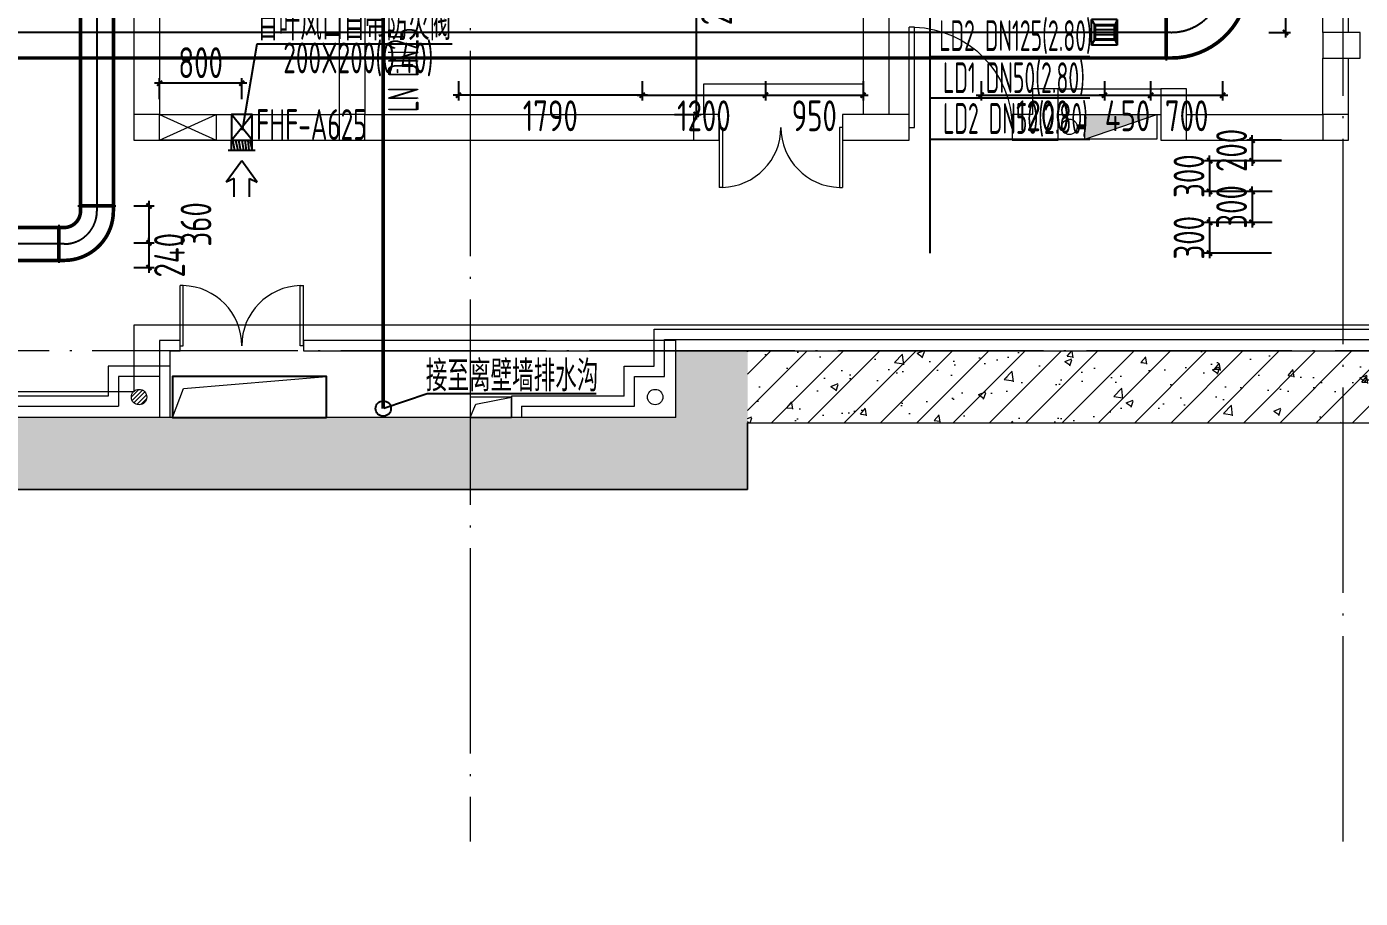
# Model space of a CAD drawing. Extents: x 4 to 13611208, y -605838 to 574722.
# Drawn here: x 13304578 to 13317564, y 179530 to 188015 of the extents above; entities that cross this region are included whole.
import ezdxf
from ezdxf.enums import TextEntityAlignment as Align

# ---------------------------------------------------------------- set-up
doc = ezdxf.new("R2010")
doc.units = 0
doc.header["$LTSCALE"] = 1000
doc.header["$MEASUREMENT"] = 0
for name, pattern in [('CENTER2', [28.575, 19.05, -3.175, 3.175, -3.175]), ('DASH', [0.35, 0.25, -0.1]), ('DOTE', [2.42, 2, -0.2, 0.02, -0.2])]:
    doc.linetypes.add(name, pattern=pattern)
for name, color, linetype in [('DUCT-K-P中心线', 5, 'CENTER2'), ('DUCT-K-P法兰', 2, 'Continuous'), ('DUCT-K-P管', 191, 'Continuous'), ('DUCT-K-P管端线', 2, 'Continuous'), ('DUCT-K-P风口', 7, 'Continuous'), ('DUCT-K-S标注', 7, 'Continuous'), ('DUCT-X-P标注', 7, 'Continuous'), ('DUCT-X-S风口', 7, 'Continuous'), ('DUCT-X-YP中心线', 5, 'CENTER2'), ('DUCT-X-YP标注', 7, 'Continuous'), ('DUCT-X-YP法兰', 2, 'Continuous'), ('DUCT-X-YP管', 31, 'Continuous'), ('DUCT-X-YP管端线', 2, 'Continuous'), ('SXT-标注', 7, 'Continuous'), ('VRV-标注', 7, 'Continuous'), ('VRV-管线', 70, 'Continuous')]:
    doc.layers.add(name, color=color, linetype=linetype)
doc.layers.add('pipe排水', color=8, linetype='Continuous', lineweight=5)
doc.layers.add('建筑底图', color=8, linetype='Continuous', lineweight=13)
doc.styles.add('67', font='gbenor.shx', dxfattribs={"width": 0.7, "bigfont": 'hztxt.shx'})
doc.styles.add('du', font='gbenor.shx', dxfattribs={"width": 0.8, "bigfont": 'hztxt.shx'})
doc.dimstyles.new('67', dxfattribs={"dimscale": 100, "dimtxt": 3, "dimasz": 0.5, "dimexe": 0.5, "dimexo": 2, "dimgap": 0.5, "dimtad": 2, "dimdec": 0, "dimrnd": 5, "dimzin": 0, "dimdsep": 46, "dimtxsty": 'du', "dimblk": 'ARCHTICK', "dimcen": 0, "dimdle": 0.5, "dimclrd": 256, "dimclre": 256, "dimclrt": 256, "dimazin": 0, "dimtfac": 1, "dimtdec": 0, "dimtix": 1, "dimtmove": 2, "dimatfit": 3, "dimfxl": 100, "dimtolj": 1, "dimtzin": 0, "dimlwd": -1, "dimlwe": -1, "dimarcsym": 0})

# ---------------------------------------------------------------- blocks, each defined once
blk = doc.blocks.new('地漏')
at = {"layer": 'pipe排水'}
h = blk.add_hatch(dxfattribs=at)
h.set_pattern_fill('ANSI31', color=8, scale=25, style=0)
h.set_pattern_definition([(45, (-444803.95, -349136.397), (-28.0633004, 28.0633004), [])])
h.paths.add_polyline_path([(100, 0, 1), (-100, 0, 1)])
blk.add_circle((0, 0), 100, dxfattribs=at)
blk = doc.blocks.new('3#消火栓')
at = {"ltscale": 3.5}
blk.add_hatch(color=256, dxfattribs=at).paths.add_polyline_path([(-350, 240), (-350, 0), (350, 240)])
blk.add_line((-350, 0), (350, 240))
at = {"const_width": 50}
blk.add_lwpolyline([(-350, 120), (-425, 120)], dxfattribs=at)
blk.add_lwpolyline([(-350, 240), (350, 240), (350, 0), (-350, 0)], close=True)
blk.add_circle((-500, 120), 75)
blk = doc.blocks.new('$DorLib2D$00000002')
for p, q in [((-0.5, 0), (-0.5, 0.4875)), ((-0.475, 0.4875), (-0.5, 0.4875)), ((-0.475, 0), (-0.475, 0.4875)), ((0.475, 0), (0.475, 0.4875)), ((0.475, 0.4875), (0.5, 0.4875)), ((0.5, 0), (0.5, 0.4875)), ((-0.5, 0), (-0.475, 0)), ((0.5, 0), (0.475, 0))]:
    blk.add_line(p, q)
at = {"lineweight": 13}
for centre, start, end in [((-0.4875, 0), 0, 88.53072), ((0.4875, 0), 91.46928, 180)]:
    blk.add_arc(centre, 0.4875, start, end, dxfattribs=at)
blk = doc.blocks.new('$DorLib2D$00000001')
for p, q in [((0.45, 0.975), (0.5, 0.975)), ((0.45, 0), (0.45, 0.975)), ((0.5, 0), (0.5, 0.975)), ((0.5, 0), (0.45, 0))]:
    blk.add_line(p, q)
at = {"lineweight": 13}
blk.add_arc((0.475, 0), 0.975, 91.4693, 180, dxfattribs=at)
blk = doc.blocks.new('_FZH')
blk.add_lwpolyline([(-0.5, -0.5), (0.5, -0.5), (0.5, 0.5), (-0.5, 0.5)], close=True)
blk = doc.blocks.new('_ArchTick')
at = {"color": 0, "linetype": 'ByBlock', "const_width": 0.4}
blk.add_lwpolyline([(-0.5, -0.5), (0.5, 0.5)], dxfattribs=at)
blk = doc.blocks.new('*D209')
at = {"layer": 'DUCT-X-P标注', "transparency": 16777216}
for p, q in [((13305872, 187310), (13305872, 187514)), ((13306672, 187310), (13306672, 187514)), ((13306722, 187464), (13305822, 187464))]:
    blk.add_line(p, q, dxfattribs=at)
at = {"layer": 'DUCT-X-P标注', "transparency": 16777216, "xscale": 50, "yscale": 50, "zscale": 50, "rotation": 180}
blk.add_blockref('_ArchTick', (13305872, 187464), dxfattribs=at)
at = {"layer": 'DUCT-X-P标注', "transparency": 16777216, "xscale": 50, "yscale": 50, "zscale": 50}
blk.add_blockref('_ArchTick', (13306672, 187464), dxfattribs=at)
at = {"layer": 'DUCT-X-P标注', "transparency": 16777216, "insert": (13306272, 187664), "char_height": 300, "attachment_point": 5, "style": 'du'}
blk.add_mtext('\\A1;800', dxfattribs=at)
blk = doc.blocks.new('*D411')
at = {"layer": 'DUCT-K-S标注', "transparency": 16777216}
for p, q in [((13313872, 187485), (13313872, 187297)), ((13315072, 187485), (13315072, 187297)), ((13313822, 187347), (13315122, 187347))]:
    blk.add_line(p, q, dxfattribs=at)
at = {"layer": 'DUCT-K-S标注', "transparency": 16777216, "xscale": 50, "yscale": 50, "zscale": 50, "rotation": 180}
blk.add_blockref('_ArchTick', (13313872, 187347), dxfattribs=at)
at = {"layer": 'DUCT-K-S标注', "transparency": 16777216, "xscale": 50, "yscale": 50, "zscale": 50}
blk.add_blockref('_ArchTick', (13315072, 187347), dxfattribs=at)
at = {"layer": 'DUCT-K-S标注', "transparency": 16777216, "insert": (13314472, 187147), "char_height": 300, "attachment_point": 5, "style": 'du'}
blk.add_mtext('\\A1;1200', dxfattribs=at)
blk = doc.blocks.new('*D412')
at = {"layer": 'DUCT-K-S标注', "transparency": 16777216}
for p, q in [((13315522, 187485), (13315522, 187297)), ((13316223, 187485), (13316223, 187297)), ((13315472, 187347), (13316273, 187347))]:
    blk.add_line(p, q, dxfattribs=at)
at = {"layer": 'DUCT-K-S标注', "transparency": 16777216, "xscale": 50, "yscale": 50, "zscale": 50, "rotation": 180}
blk.add_blockref('_ArchTick', (13315522, 187347), dxfattribs=at)
at = {"layer": 'DUCT-K-S标注', "transparency": 16777216, "xscale": 50, "yscale": 50, "zscale": 50}
blk.add_blockref('_ArchTick', (13316223, 187347), dxfattribs=at)
at = {"layer": 'DUCT-K-S标注', "transparency": 16777216, "insert": (13315873, 187147), "char_height": 300, "attachment_point": 5, "style": 'du'}
blk.add_mtext('\\A1;700', dxfattribs=at)
blk = doc.blocks.new('*D413')
at = {"layer": 'DUCT-K-S标注', "transparency": 16777216}
for p, q in [((13315072, 187485), (13315072, 187297)), ((13315522, 187485), (13315522, 187297)), ((13315072, 187347), (13315022, 187347)), ((13315072, 187347), (13315522, 187347)), ((13315522, 187347), (13315572, 187347))]:
    blk.add_line(p, q, dxfattribs=at)
at = {"layer": 'DUCT-K-S标注', "transparency": 16777216, "xscale": 50, "yscale": 50, "zscale": 50}
blk.add_blockref('_ArchTick', (13315072, 187347), dxfattribs=at)
at = {"layer": 'DUCT-K-S标注', "transparency": 16777216, "xscale": 50, "yscale": 50, "zscale": 50, "rotation": 180}
blk.add_blockref('_ArchTick', (13315522, 187347), dxfattribs=at)
at = {"layer": 'DUCT-K-S标注', "transparency": 16777216, "insert": (13315297, 187147), "char_height": 300, "attachment_point": 5, "style": 'du'}
blk.add_mtext('\\A1;450', dxfattribs=at)
blk = doc.blocks.new('*D414')
at = {"layer": 'DUCT-K-S标注', "transparency": 16777216}
for p, q in [((13310572, 187485), (13310572, 187297)), ((13311772, 187485), (13311772, 187297)), ((13310522, 187347), (13311822, 187347))]:
    blk.add_line(p, q, dxfattribs=at)
at = {"layer": 'DUCT-K-S标注', "transparency": 16777216, "xscale": 50, "yscale": 50, "zscale": 50, "rotation": 180}
blk.add_blockref('_ArchTick', (13310572, 187347), dxfattribs=at)
at = {"layer": 'DUCT-K-S标注', "transparency": 16777216, "xscale": 50, "yscale": 50, "zscale": 50}
blk.add_blockref('_ArchTick', (13311772, 187347), dxfattribs=at)
at = {"layer": 'DUCT-K-S标注', "transparency": 16777216, "insert": (13311172, 187147), "char_height": 300, "attachment_point": 5, "style": 'du'}
blk.add_mtext('\\A1;1200', dxfattribs=at)
blk = doc.blocks.new('*D415')
at = {"layer": 'DUCT-K-S标注', "transparency": 16777216}
for p, q in [((13308782, 187485), (13308782, 187297)), ((13310572, 187485), (13310572, 187297)), ((13310622, 187347), (13308732, 187347))]:
    blk.add_line(p, q, dxfattribs=at)
at = {"layer": 'DUCT-K-S标注', "transparency": 16777216, "xscale": 50, "yscale": 50, "zscale": 50, "rotation": 180}
blk.add_blockref('_ArchTick', (13308782, 187347), dxfattribs=at)
at = {"layer": 'DUCT-K-S标注', "transparency": 16777216, "xscale": 50, "yscale": 50, "zscale": 50}
blk.add_blockref('_ArchTick', (13310572, 187347), dxfattribs=at)
at = {"layer": 'DUCT-K-S标注', "transparency": 16777216, "insert": (13309677, 187147), "char_height": 300, "attachment_point": 5, "style": 'du'}
blk.add_mtext('\\A1;1790', dxfattribs=at)
blk = doc.blocks.new('*D421')
at = {"layer": 'DUCT-K-S标注', "transparency": 16777216}
for p, q in [((13316835, 189210), (13316835, 187909)), ((13316673, 189160), (13316885, 189160)), ((13316673, 187959), (13316885, 187959))]:
    blk.add_line(p, q, dxfattribs=at)
at = {"layer": 'DUCT-K-S标注', "transparency": 16777216, "xscale": 50, "yscale": 50, "zscale": 50}
for p, rotation in [((13316835, 189160), 90), ((13316835, 187959), 270)]:
    blk.add_blockref('_ArchTick', p, dxfattribs=dict(at, rotation=rotation))
at = {"layer": 'DUCT-K-S标注', "transparency": 16777216, "insert": (13317035, 188559), "char_height": 300, "attachment_point": 5, "rotation": 90, "style": 'du'}
blk.add_mtext('\\A1;1200', dxfattribs=at)
blk = doc.blocks.new('*D791')
at = {"layer": 'SXT-标注', "transparency": 16777216}
for p, q in [((13316797, 186910), (13316460, 186910)), ((13316510, 186910), (13316510, 186960)), ((13316510, 186910), (13316510, 186710)), ((13316797, 186710), (13316460, 186710)), ((13316510, 186710), (13316510, 186660))]:
    blk.add_line(p, q, dxfattribs=at)
at = {"layer": 'SXT-标注', "transparency": 16777216, "xscale": 50, "yscale": 50, "zscale": 50}
for p, rotation in [((13316510, 186910), 270), ((13316510, 186710), 90)]:
    blk.add_blockref('_ArchTick', p, dxfattribs=dict(at, rotation=rotation))
at = {"layer": 'SXT-标注', "transparency": 16777216, "insert": (13316310, 186810), "char_height": 300, "attachment_point": 5, "rotation": 90, "style": 'du'}
blk.add_mtext('\\A1;200', dxfattribs=at)
blk = doc.blocks.new('*D792')
at = {"layer": 'SXT-标注', "transparency": 16777216}
for p, q in [((13316096, 186710), (13316096, 186760)), ((13316697, 186710), (13316046, 186710)), ((13316096, 186710), (13316096, 186410)), ((13316697, 186410), (13316046, 186410)), ((13316096, 186410), (13316096, 186360))]:
    blk.add_line(p, q, dxfattribs=at)
at = {"layer": 'SXT-标注', "transparency": 16777216, "xscale": 50, "yscale": 50, "zscale": 50}
for p, rotation in [((13316096, 186710), 270), ((13316096, 186410), 90)]:
    blk.add_blockref('_ArchTick', p, dxfattribs=dict(at, rotation=rotation))
at = {"layer": 'SXT-标注', "transparency": 16777216, "insert": (13315896, 186560), "char_height": 300, "attachment_point": 5, "rotation": 90, "style": 'du'}
blk.add_mtext('\\A1;300', dxfattribs=at)
blk = doc.blocks.new('*D793')
at = {"layer": 'SXT-标注', "transparency": 16777216}
for p, q in [((13316705, 186410), (13316460, 186410)), ((13316510, 186410), (13316510, 186460)), ((13316510, 186410), (13316510, 186110)), ((13316705, 186110), (13316460, 186110)), ((13316510, 186110), (13316510, 186060))]:
    blk.add_line(p, q, dxfattribs=at)
at = {"layer": 'SXT-标注', "transparency": 16777216, "xscale": 50, "yscale": 50, "zscale": 50}
for p, rotation in [((13316510, 186410), 270), ((13316510, 186110), 90)]:
    blk.add_blockref('_ArchTick', p, dxfattribs=dict(at, rotation=rotation))
at = {"layer": 'SXT-标注', "transparency": 16777216, "insert": (13316310, 186260), "char_height": 300, "attachment_point": 5, "rotation": 90, "style": 'du'}
blk.add_mtext('\\A1;300', dxfattribs=at)
blk = doc.blocks.new('*D794')
at = {"layer": 'SXT-标注', "transparency": 16777216}
for p, q in [((13316700, 186110), (13316046, 186110)), ((13316096, 186110), (13316096, 186160)), ((13316096, 186110), (13316096, 185810)), ((13316700, 185810), (13316046, 185810)), ((13316096, 185810), (13316096, 185760))]:
    blk.add_line(p, q, dxfattribs=at)
at = {"layer": 'SXT-标注', "transparency": 16777216, "xscale": 50, "yscale": 50, "zscale": 50}
for p, rotation in [((13316096, 186110), 270), ((13316096, 185810), 90)]:
    blk.add_blockref('_ArchTick', p, dxfattribs=dict(at, rotation=rotation))
at = {"layer": 'SXT-标注', "transparency": 16777216, "insert": (13315896, 185960), "char_height": 300, "attachment_point": 5, "rotation": 90, "style": 'du'}
blk.add_mtext('\\A1;300', dxfattribs=at)
blk = doc.blocks.new('*D811')
at = {"layer": 'DUCT-X-YP标注', "transparency": 16777216}
for p, q in [((13305622, 186270), (13305819, 186270)), ((13305769, 186320), (13305769, 185860)), ((13305622, 185910), (13305819, 185910))]:
    blk.add_line(p, q, dxfattribs=at)
at = {"layer": 'DUCT-X-YP标注', "transparency": 16777216, "xscale": 50, "yscale": 50, "zscale": 50}
for p, rotation in [((13305769, 186270), 90), ((13305769, 185910), 270)]:
    blk.add_blockref('_ArchTick', p, dxfattribs=dict(at, rotation=rotation))
at = {"layer": 'DUCT-X-YP标注', "transparency": 16777216, "insert": (13306227, 186090), "char_height": 300, "attachment_point": 5, "rotation": 90, "style": 'du'}
blk.add_mtext('\\A1;360', dxfattribs=at)
blk = doc.blocks.new('*D812')
at = {"layer": 'DUCT-X-YP标注', "transparency": 16777216}
for p, q in [((13305769, 185910), (13305769, 185960)), ((13305622, 185910), (13305819, 185910)), ((13305769, 185910), (13305769, 185670)), ((13305622, 185670), (13305819, 185670)), ((13305769, 185670), (13305769, 185620))]:
    blk.add_line(p, q, dxfattribs=at)
at = {"layer": 'DUCT-X-YP标注', "transparency": 16777216, "xscale": 50, "yscale": 50, "zscale": 50}
for p, rotation in [((13305769, 185910), 270), ((13305769, 185670), 90)]:
    blk.add_blockref('_ArchTick', p, dxfattribs=dict(at, rotation=rotation))
at = {"layer": 'DUCT-X-YP标注', "transparency": 16777216, "insert": (13305969, 185790), "char_height": 300, "attachment_point": 5, "rotation": 90, "style": 'du'}
blk.add_mtext('\\A1;240', dxfattribs=at)
blk = doc.blocks.new('*D1885')
at = {"layer": 'DUCT-K-S标注', "transparency": 16777216}
for p, q in [((13311772, 187485), (13311772, 187297)), ((13312722, 187485), (13312722, 187297)), ((13311722, 187347), (13312772, 187347))]:
    blk.add_line(p, q, dxfattribs=at)
at = {"layer": 'DUCT-K-S标注', "transparency": 16777216, "xscale": 50, "yscale": 50, "zscale": 50, "rotation": 180}
blk.add_blockref('_ArchTick', (13311772, 187347), dxfattribs=at)
at = {"layer": 'DUCT-K-S标注', "transparency": 16777216, "xscale": 50, "yscale": 50, "zscale": 50}
blk.add_blockref('_ArchTick', (13312722, 187347), dxfattribs=at)
at = {"layer": 'DUCT-K-S标注', "transparency": 16777216, "insert": (13312247, 187147), "char_height": 300, "attachment_point": 5, "style": 'du'}
blk.add_mtext('\\A1;950', dxfattribs=at)
blk = doc.blocks.new('*D1926')
at = {"layer": 'VRV-标注', "transparency": 16777216}
for p, q in [((13310885, 189460), (13311147, 189460)), ((13311097, 189510), (13311097, 187110)), ((13310885, 187160), (13311147, 187160))]:
    blk.add_line(p, q, dxfattribs=at)
at = {"layer": 'VRV-标注', "transparency": 16777216, "xscale": 50, "yscale": 50, "zscale": 50}
for p, rotation in [((13311097, 189460), 90), ((13311097, 187160), 270)]:
    blk.add_blockref('_ArchTick', p, dxfattribs=dict(at, rotation=rotation))
at = {"layer": 'VRV-标注', "transparency": 16777216, "insert": (13311297, 188310), "char_height": 300, "attachment_point": 5, "rotation": 90, "style": 'du'}
blk.add_mtext('\\A1;2300', dxfattribs=at)
blk = doc.blocks.new('$风口$00000149')
for p, q in [((100, 262), (100, -262)), ((408, 301), (200, 0)), ((373, 150), (408, 301)), ((0, -200), (0, 200)), ((0, 158), (100, 200)), ((100, 200), (0, 200)), ((0, 118), (100, 140)), ((552, 150), (373, 150)), ((0, 58), (100, 85)), ((0, 3), (100, 31)), ((200, 0), (408, -301)), ((0, -61), (100, -23)), ((0, -123), (100, -78)), ((100, -132), (0, -174)), ((100, -200), (0, -200)), ((552, -150), (373, -150)), ((373, -150), (408, -301))]:
    blk.add_line(p, q)
blk = doc.blocks.new('$风口$00000108')
for p, q in [((-250, 135), (-190, 75)), ((-250, -135), (-250, 135)), ((200, 25), (-190, 25)), ((250, 135), (200, 75)), ((250, 135), (250, -135)), ((-250, -135), (-190, -75)), ((250, -135), (-250, -135)), ((200, -25), (-190, -25)), ((200, -75), (250, -135))]:
    blk.add_line(p, q)
at = {"linetype": 'Continuous'}
blk.add_line((250, 135), (-250, 135), dxfattribs=at)
at = {"lineweight": 40}
for p, q in [((-190, 75), (200, 75)), ((-190, -75), (-190, 75)), ((200, 75), (200, -75)), ((-190, -75), (200, -75))]:
    blk.add_line(p, q, dxfattribs=at)

msp = doc.modelspace()

# ---------------------------------------------------------------- hatches: boundary and pattern name
at = {"layer": '建筑底图'}
h = msp.add_hatch(dxfattribs=at)
h.set_pattern_fill('钢筋混凝土', color=8, scale=100, style=0)
h.set_pattern_definition([(45, (793255.26, 8e-09), (-176.7766953, 176.7766953), []), (50, (793255.26, 8e-09), (717.260183, -62.752135), [75, -825]), (355, (793255.26, 8e-09), (-138.751334, 752.192134), [60, -660]), (100.4514, (793315, -5.2), (578.50938, 689.439542), [63.74019, -701.14211]), (46.1842, (793255.26, 200), (1067.24105, -165.519014), [112.5, -1237.5]), (96.6356, (793344.2, 186.2), (934.662706, 974.11787), [95.61029, -1051.713]), (351.1842, (793255.3, 200), (934.66195, 974.1186), [90, -990]), (21, (793355.26, 150), (596.907052, -402.61889), [75, -825]), (326, (793355.26, 150), (243.31533, 725.150045), [60, -660]), (71.4514, (793405, 116.45), (840.22263, 322.530497), [63.74019, -701.14211]), (37.5, (793255.26, 8e-09), (12.1598553, 332.893854), [0, -652, 0, -670, 0, -662.5]), (7.5, (793255.26, 8e-09), (263.069537, 394.411712), [0, -382, 0, -637, 0, -252.5]), (327.5, (793032.26, 8e-09), (533.822436, -22.554872), [0, -250, 0, -780, 0, -1035]), (317.5, (792932.26, 8e-09), (583.18617, 100.104982), [0, -325, 0, -518, 0, -735])])
h.paths.add_polyline_path([(13311597.4, 183509.5), (13311597.4, 184859.5), (13310897.4, 184859.5), (13310897.4, 184209.5), (13274397.4, 184209.5), (13274397.4, 183509.5)])
h = msp.add_hatch(dxfattribs=at)
h.set_pattern_fill('钢筋混凝土', color=256, scale=100, style=0)
h.set_pattern_definition([(45, (793255.26, 8e-09), (-176.7766953, 176.7766953), []), (50, (793255.26, 8e-09), (717.260183, -62.752135), [75, -825]), (355, (793255.26, 8e-09), (-138.751334, 752.192134), [60, -660]), (100.4514, (793315, -5.2), (578.50938, 689.439542), [63.74019, -701.14211]), (46.1842, (793255.26, 200), (1067.24105, -165.519014), [112.5, -1237.5]), (96.6356, (793344.2, 186.2), (934.662706, 974.11787), [95.61029, -1051.713]), (351.1842, (793255.3, 200), (934.66195, 974.1186), [90, -990]), (21, (793355.26, 150), (596.907052, -402.61889), [75, -825]), (326, (793355.26, 150), (243.31533, 725.150045), [60, -660]), (71.4514, (793405, 116.45), (840.22263, 322.530497), [63.74019, -701.14211]), (37.5, (793255.26, 8e-09), (12.1598553, 332.893854), [0, -652, 0, -670, 0, -662.5]), (7.5, (793255.26, 8e-09), (263.069537, 394.411712), [0, -382, 0, -637, 0, -252.5]), (327.5, (793032.26, 8e-09), (533.822436, -22.554872), [0, -250, 0, -780, 0, -1035]), (317.5, (792932.26, 8e-09), (583.18617, 100.104982), [0, -325, 0, -518, 0, -735])])
h.paths.add_polyline_path([(13326297.4, 182478), (13326897.4, 182478), (13326897.4, 184859.5), (13311597.4, 184859.5), (13311597.4, 184159.5), (13326297.4, 184159.5)])

# ---------------------------------------------------------------- linework, layer by layer
at = {"layer": 'DUCT-K-P中心线'}
for p, q in [((13315672.5, 187959.5), (13303372.4, 187959.5)), ((13315722.7, 187959.5), (13315672.7, 187959.5))]:
    msp.add_line(p, q, dxfattribs=at)
msp.add_arc((13315722.7, 188459.5), 500, 270, 0, dxfattribs=at)
at = {"layer": 'DUCT-K-P法兰'}
msp.add_line((13315672.6, 188234.5), (13315672.6, 187684.5), dxfattribs=at)
at = {"layer": 'DUCT-K-P法兰', "color": 18, "true_color": 0x000000}
for p in [(13315672.5, 187959.5, 3460), (13315672.7, 187959.5, 3460)]:
    msp.add_point(p, dxfattribs=at)
at = {"layer": 'DUCT-K-P管', "extrusion": (0, 0, -1), "const_width": 35}
msp.add_lwpolyline([(-13316472.7, 188459.5, 0.4142136), (-13315722.7, 187709.5)], format="xyb", dxfattribs=at)
at = {"layer": 'DUCT-K-P管', "const_width": 35}
for points in [[(13315672.5, 187709.5), (13315672.5, 188209.5)], [(13303372.4, 187709.5), (13315672.5, 187709.5)], [(13315722.7, 187709.5), (13315672.7, 187709.5)]]:
    msp.add_lwpolyline(points, dxfattribs=at)
at = {"layer": 'DUCT-K-P管', "color": 18, "true_color": 0x000000}
msp.add_point((13315672.7, 187959.5, 3460), dxfattribs=at)
at = {"layer": 'DUCT-K-P管端线'}
msp.add_line((13315672.7, 187709.5), (13315672.7, 188209.5), dxfattribs=at)
at = {"layer": 'DUCT-X-P标注'}
for p, q in [((13306819, 187845.5), (13306675.9, 187003.6)), ((13308722.5, 187845.5), (13306819, 187845.5))]:
    msp.add_line(p, q, dxfattribs=at)
at = {"layer": 'DUCT-X-S风口'}
msp.add_lwpolyline([(13306572.3, 186909.5), (13306772.5, 186909.5), (13306772.5, 187159.5), (13306572.3, 187159.5)], close=True, dxfattribs=at)
for points in [[(13306772.5, 186909.5), (13306572.3, 187159.5)], [(13306572.3, 186909.5), (13306772.5, 187159.5)]]:
    msp.add_lwpolyline(points, dxfattribs=at)
at = {"layer": 'DUCT-X-YP中心线'}
for p, q in [((13305262.4, 188884.1), (13305262.4, 186269.7)), ((13305262.4, 186269.5), (13305262.4, 186219.5)), ((13304892.2, 185899.5), (13303822.4, 185899.5)), ((13304942.4, 185899.5), (13304892.4, 185899.5))]:
    msp.add_line(p, q, dxfattribs=at)
msp.add_arc((13304942.4, 186219.5), 320, 270, 0, dxfattribs=at)
at = {"layer": 'DUCT-X-YP法兰'}
for p, q in [((13305077.4, 186269.6), (13305447.4, 186269.6)), ((13304892.3, 186084.5), (13304892.3, 185714.5))]:
    msp.add_line(p, q, dxfattribs=at)
at = {"layer": 'DUCT-X-YP法兰', "color": 18, "true_color": 0x000000}
for p in [(13305262.4, 186269.7, 4400), (13305262.4, 186269.5, 4400), (13304892.2, 185899.5, 4400), (13304892.4, 185899.5, 4400)]:
    msp.add_point(p, dxfattribs=at)
at = {"layer": 'DUCT-X-YP管', "const_width": 35}
for points in [[(13305102.4, 188884.1), (13305102.4, 186269.7)], [(13305422.4, 186269.7), (13305422.4, 188884.1)], [(13305102.4, 186269.7), (13305422.4, 186269.7)], [(13305102.4, 186219.5), (13305102.4, 186269.5)], [(13305422.4, 186269.5), (13305422.4, 186219.5)], [(13304892.2, 186059.5), (13303822.4, 186059.5)], [(13304892.2, 185739.5), (13304892.2, 186059.5)], [(13304892.4, 186059.5), (13304942.4, 186059.5)], [(13303822.4, 185739.5), (13304892.2, 185739.5)], [(13304942.4, 185739.5), (13304892.4, 185739.5)]]:
    msp.add_lwpolyline(points, dxfattribs=at)
at = {"layer": 'DUCT-X-YP管', "extrusion": (0, 0, -1), "const_width": 35}
for points in [[(-13305422.4, 186219.5, 0.4142136), (-13304942.4, 185739.5)], [(-13305102.4, 186219.5, 0.4142136), (-13304942.4, 186059.5)]]:
    msp.add_lwpolyline(points, format="xyb", dxfattribs=at)
at = {"layer": 'DUCT-X-YP管', "color": 18, "true_color": 0x000000}
for p in [(13305262.4, 186269.5, 4400), (13304892.4, 185899.5, 4400)]:
    msp.add_point(p, dxfattribs=at)
at = {"layer": 'DUCT-X-YP管端线'}
for p, q in [((13305422.4, 186269.5), (13305102.4, 186269.5)), ((13304892.4, 185739.5), (13304892.4, 186059.5))]:
    msp.add_line(p, q, dxfattribs=at)
at = {"layer": 'SXT-标注'}
for p, q in [((13313375.3, 185809.5, 2800), (13313375.3, 188128.7, 2800)), ((13313375.3, 187725.6, 2800), (13314930.7, 187725.6, 2800)), ((13313375.3, 187322.4, 2800), (13314930.7, 187322.4, 2800)), ((13313375.3, 186919.2, 2800), (13314930.7, 186919.2, 2800))]:
    msp.add_line(p, q, dxfattribs=at)
at = {"layer": 'VRV-标注', "elevation": 3200}
msp.add_lwpolyline([(13310122, 184440.6), (13308478.2, 184440.6), (13308054.3, 184297.4)], dxfattribs=at)
at = {"layer": 'VRV-标注'}
msp.add_circle((13308050.4, 184297.4, 3200), 75, dxfattribs=at)
at = {"layer": 'VRV-管线', "linetype": 'DASH', "const_width": 35}
msp.add_lwpolyline([(13308050.4, 184297.4), (13308050.4, 189189.3)], dxfattribs=at)
at = {"layer": '建筑底图', "linetype": 'DOTE'}
msp.add_line((13308897.4, 209559.5), (13308897.4, 180083), dxfattribs=at)
at = {"layer": '建筑底图', "color": 8, "linetype": 'DOTE'}
for p, q in [((13317397.4, 180083), (13317397.4, 209559.5)), ((13474197.4, 184859.5), (13119297.4, 184859.5))]:
    msp.add_line(p, q, dxfattribs=at)
at = {"layer": '建筑底图'}
for p, q in [((13307622.4, 191259.5), (13307622.4, 187159.5)), ((13307872.4, 191259.5), (13307872.4, 187159.5)), ((13312722.4, 189809.5), (13312722.4, 187159.5)), ((13312972.4, 189809.5), (13312972.4, 187159.5)), ((13305622.4, 189609.5), (13305622.4, 187159.5)), ((13305872.4, 189609.5), (13305872.4, 187159.5)), ((13305872.4, 187159.5), (13307622.4, 187159.5)), ((13307872.4, 187159.5), (13311072.4, 187159.5)), ((13314372.4, 187159.5), (13314172.4, 187159.5)), ((13314172.4, 187159.5), (13314172.4, 186909.5)), ((13314497.4, 187159.5), (13314497.4, 187159.5)), ((13314622.4, 187159.5), (13315622.4, 187159.5)), ((13315747.4, 187159.5), (13315747.4, 187159.5)), ((13315872.4, 187159.5), (13317197.4, 187159.5)), ((13314497.4, 187034.5), (13314497.4, 187034.5)), ((13315747.4, 187034.5), (13315747.4, 187034.5)), ((13305872.4, 186909.5), (13307622.4, 186909.5)), ((13307872.4, 186909.5), (13311072.4, 186909.5)), ((13314172.4, 186909.5), (13314622.4, 186909.5)), ((13315872.4, 186909.5), (13317197.4, 186909.5)), ((13327147.4, 185109.5), (13305622.4, 185109.5)), ((13305622.4, 185109.5), (13305622.4, 184459.5)), ((13310687.4, 184709.5), (13310687.4, 185069.5)), ((13310687.4, 185069.5), (13327147.4, 185069.5)), ((13306072.4, 184959.5), (13305872.4, 184959.5)), ((13305872.4, 184959.5), (13305872.4, 184209.5)), ((13306072.4, 184859.5), (13306072.4, 184959.5)), ((13310897.4, 184959.5), (13307272.4, 184959.5)), ((13307272.4, 184959.5), (13307272.4, 184859.5)), ((13310787.4, 184609.5), (13310787.4, 184969.5)), ((13310787.4, 184969.5), (13327147.4, 184969.5)), ((13310897.4, 184859.5), (13310897.4, 184959.5)), ((13305972.4, 184859.5), (13306072.4, 184859.5)), ((13305972.4, 184859.5), (13305972.4, 184209.5)), ((13307272.4, 184859.5), (13310897.4, 184859.5)), ((13310897.4, 184859.5), (13326897.4, 184859.5)), ((13310897.4, 184209.5), (13310897.4, 184859.5)), ((13305972.4, 184709.5), (13305372.4, 184709.5)), ((13305372.4, 184709.5), (13305372.4, 184419.5)), ((13305972.4, 184709.5), (13305972.4, 184419.5)), ((13310397.4, 184419.5), (13310397.4, 184709.5)), ((13310397.4, 184709.5), (13310687.4, 184709.5)), ((13305872.4, 184609.5), (13305472.4, 184609.5)), ((13305472.4, 184609.5), (13305472.4, 184319.5)), ((13305872.4, 184609.5), (13305872.4, 184319.5)), ((13310497.4, 184319.5), (13310497.4, 184609.5)), ((13310497.4, 184609.5), (13310787.4, 184609.5)), ((13305372.4, 184419.5), (13283947.4, 184419.5)), ((13305872.4, 184419.5), (13305872.4, 184209.5)), ((13310397.4, 184419.5), (13309297.4, 184419.5)), ((13309297.4, 184419.5), (13309297.4, 184209.5)), ((13284047.4, 184319.5), (13305472.4, 184319.5)), ((13309397.4, 184319.5), (13309397.4, 184209.5)), ((13309397.4, 184319.5), (13310497.4, 184319.5)), ((13305972.4, 184209.5), (13305872.4, 184209.5)), ((13311597.4, 184159.5), (13326297.4, 184159.5)), ((13311597.4, 184159.5), (13311597.4, 183509.5))]:
    msp.add_line(p, q, dxfattribs=at)
at = {"layer": '建筑底图', "color": 8}
for p, q in [((13317197.4, 187959.5), (13317197.4, 191259.5)), ((13317447.4, 187959.5), (13317447.4, 191259.5)), ((13317197.4, 187159.5), (13317197.4, 187709.5)), ((13317447.4, 187159.5), (13317447.4, 187709.5)), ((13314622.4, 187409.5), (13314372.4, 187409.5)), ((13314372.4, 187409.5), (13314372.4, 187159.5)), ((13314622.4, 186909.5), (13314622.4, 187409.5)), ((13314622.4, 187409.5), (13315622.4, 187409.5)), ((13314497.4, 187284.5), (13314497.4, 187284.5)), ((13315747.4, 187284.5), (13315747.4, 187284.5)), ((13305622.4, 184459.5), (13274397.4, 184459.5)), ((13310897.4, 184209.5), (13206897.4, 184209.5)), ((13311597.4, 183509.5), (13207597.4, 183509.5))]:
    msp.add_line(p, q, dxfattribs=at)
at = {"layer": '建筑底图'}
for points in [[(13311172.4, 187159.5), (13311172.4, 187459.5), (13312722.4, 187459.5)], [(13305872.4, 187159.5), (13306422.4, 186909.5)], [(13305872.4, 186909.5), (13306422.4, 187159.5)]]:
    msp.add_lwpolyline(points, dxfattribs=at)
for points in [[(13305872.4, 186909.5), (13305872.4, 187159.5), (13306422.4, 187159.5), (13306422.4, 186909.5)], [(13305997.4, 184209.5), (13306105.3, 184493.6), (13307497.4, 184609.5), (13305997.4, 184609.5)], [(13308897.4, 184209.5), (13309297.4, 184209.5), (13309297.4, 184409.5), (13308897.4, 184409.5)], [(13308897.4, 184209.5), (13308952.8, 184339.5), (13309297.4, 184409.5), (13308897.4, 184409.5)]]:
    msp.add_lwpolyline(points, close=True, dxfattribs=at)
at = {"layer": '建筑底图', "lineweight": -3}
msp.add_lwpolyline([(13307497.4, 184209.5), (13307497.4, 184609.5), (13305997.4, 184609.5), (13305997.4, 184209.5)], close=True, dxfattribs=at)
at = {"layer": '建筑底图', "color": 8}
msp.add_lwpolyline([(13168947.4, 181959.5), (13207597.4, 181959.5), (13207597.4, 183509.5), (13311597.4, 183509.5), (13311597.4, 184159.5), (13438197.4, 184159.5), (13438197.4, 183959.5), (13443697.4, 183959.5), (13443697.4, 171509.5), (13434297, 171509.5), (13434297, 165209.5), (13477297.4, 165209.5)], dxfattribs=at)
at = {"layer": '建筑底图'}
msp.add_circle((13310697.4, 184409.5), 75, dxfattribs=at)

# ---------------------------------------------------------------- block references
at = {"layer": 'DUCT-K-P风口', "xscale": 0.5, "yscale": 0.9259259259259259}
msp.add_blockref('$风口$00000108', (13315072.4, 187959.5, 3500), dxfattribs=at)
at = {"layer": 'DUCT-X-S风口', "yscale": 0.5, "rotation": 270}
msp.add_blockref('$风口$00000149', (13306672.4, 186909.5, 3500), dxfattribs=at)
at = {"layer": '建筑底图', "color": 8}
for name, p, xscale, yscale, zscale, rotation in [('$DorLib2D$00000001', (13313672.4, 187034.5), -1000, 1000, -1000, 2.401096977045502e-07), ('_FZH', (13317380.5, 187834.5), 250.0000172222499, 366.307972624898, 366.307972624898, 270), ('_FZH', (13315747.4, 187159.5), 500.0000762454001, 250, 250, 269.9999999701179)]:
    msp.add_blockref(name, p, dxfattribs=dict(at, xscale=xscale, yscale=yscale, zscale=zscale, rotation=rotation))
at = {"layer": '建筑底图', "xscale": 250, "yscale": 250, "zscale": 250}
for p in [(13305747.4, 187034.5), (13307747.4, 187034.5)]:
    msp.add_blockref('_FZH', p, dxfattribs=at)
at = {"layer": '建筑底图'}
for name, p, xscale, yscale, zscale, rotation in [('_FZH', (13311197.4, 187034.5), 250, 250, 250, 270), ('_FZH', (13312847.4, 187034.5), 249.9999999984866, 650.0000004898757, 650.0000004898757, 270), ('_FZH', (13317322.4, 187034.5), 250, 250, 250, 270), ('$DorLib2D$00000002', (13311922.4, 187034.5), -1200, -1200, -1200, 359.9999999705383), ('$DorLib2D$00000002', (13306672.4, 184909.5), 1200, 1200, 1200, 359.9999999813458)]:
    msp.add_blockref(name, p, dxfattribs=dict(at, xscale=xscale, yscale=yscale, zscale=zscale, rotation=rotation))
at = {"layer": '建筑底图', "ltscale": 100}
msp.add_blockref('3#消火栓', (13315231.4, 186919.5), dxfattribs=at)
at = {"layer": '建筑底图', "ltscale": 3.5, "xscale": 0.7499999999999998, "yscale": 0.7499999999999998, "zscale": 0.7499999999999998}
msp.add_blockref('地漏', (13305672.4, 184409.5), dxfattribs=at)

# ---------------------------------------------------------------- texts
at = {"layer": 'DUCT-X-P标注', "style": 'du', "width": 0.7}
for s, p in [('百叶风口自带防火阀', (13306821.9, 187883.1)), ('200X200(0.40)', (13307077, 187560.7)), ('FHF-A625', (13306811.4, 186912))]:
    msp.add_text(s, height=300, dxfattribs=at).set_placement(p)
at = {"layer": 'SXT-标注', "style": '67', "width": 0.6}
for s, p in [('LD2 DN125(2.80) ', (13314255.2, 187927.5)), ('LD1 DN50(2.80) ', (13314240.4, 187518.2)), ('LD2 DN50(2.80) ', (13314255.2, 187121.2))]:
    msp.add_text(s, height=300, dxfattribs=at).set_placement(p, align=Align.MIDDLE_CENTER)
at = {"layer": 'VRV-标注', "style": '67', "width": 0.6}
msp.add_text('LN DN25', height=300, rotation=90, dxfattribs=at).set_placement((13308245.6, 187595.1), align=Align.MIDDLE_CENTER)
at = {"layer": 'VRV-标注', "style": 'du', "width": 0.7}
msp.add_text('接至离壁墙排水沟', height=300, dxfattribs=at).set_placement((13309304.6, 184615.2, 3250), align=Align.MIDDLE_CENTER)

# ---------------------------------------------------------------- dimensions: what is measured, and where the dimension line sits
at = {"layer": 'DUCT-K-S标注'}
dim = msp.add_linear_dim(base=(13316835.1, 187959.1, -40), p1=(13316472.7, 189159.5, 3460), p2=(13316472.7, 187959.1, 3460), angle=90, dimstyle='67', dxfattribs=at)
dim.commit()
dim.dimension.update_dxf_attribs({"geometry": '*D421', "text_midpoint": (13317035.1, 188559.3, -40)})
for base, p1, p2, picture, middle in [((13308782.4, 187347.4), (13310572.4, 187684.5, 3225), (13308782.4, 187684.5, 3900), '*D415', (13309677.4, 187147.4)), ((13311772.4, 187347.4), (13310572.4, 187684.5, 3225), (13311772.4, 187684.5, 3500), '*D414', (13311172.4, 187147.4)), ((13312722.4, 187347.4), (13311772.4, 187684.5, 3500), (13312722.4, 187684.5), '*D1885', (13312247.4, 187147.4)), ((13315072.4, 187347.4), (13313872.4, 187684.5, 3225), (13315072.4, 187684.5, 3500), '*D411', (13314472.4, 187147.4)), ((13315522.4, 187347.4), (13315072.4, 187684.5, 3500), (13315522.4, 187684.5, 3225), '*D413', (13315297.4, 187147.4)), ((13316222.7, 187347.4), (13315522.4, 187684.5, 3225), (13316222.7, 187684.5, 3225), '*D412', (13315872.5, 187147.4))]:
    dim = msp.add_linear_dim(base=base, p1=p1, p2=p2, dimstyle='67', dxfattribs=at)
    dim.commit()
    dim.dimension.update_dxf_attribs({"geometry": picture, "text_midpoint": middle})
at = {"layer": 'DUCT-X-P标注'}
dim = msp.add_linear_dim(base=(13305872.4, 187463.5), p1=(13306672.4, 187109.5), p2=(13305872.4, 187109.5), dimstyle='67', dxfattribs=at)
dim.commit()
dim.dimension.update_dxf_attribs({"geometry": '*D209', "text_midpoint": (13306272.4, 187663.5)})
at = {"layer": 'DUCT-X-YP标注'}
dim = msp.add_linear_dim(base=(13305768.5, 185909.7, 4400), p1=(13305422.4, 186269.7, 4400), p2=(13305422.4, 185909.7, 8800), angle=90, dimstyle='67', dxfattribs=at)
dim.commit()
dim.dimension.update_dxf_attribs({"geometry": '*D811', "text_midpoint": (13306226.5, 186089.7, 4400), "dimtype": 128})
dim = msp.add_linear_dim(base=(13305768.5, 185669.7, 4400), p1=(13305422.4, 185909.7, 8800), p2=(13305422.4, 185669.7, 8800), angle=90, dimstyle='67', dxfattribs=at)
dim.commit()
dim.dimension.update_dxf_attribs({"geometry": '*D812', "text_midpoint": (13305968.5, 185789.7, 4400)})
at = {"layer": 'SXT-标注'}
for base, p1, p2, picture, middle in [((13316510.2, 186709.5), (13316997.4, 186909.5), (13316997.4, 186709.5, 2800), '*D791', (13316310.2, 186809.5)), ((13316096.1, 186409.5), (13316897.4, 186709.5), (13316897.4, 186409.5, 2800), '*D792', (13315896.1, 186559.5)), ((13316510.2, 186109.5), (13316904.9, 186409.5, 2800), (13316904.9, 186109.5, 2800), '*D793', (13316310.2, 186259.5)), ((13316096.1, 185809.5), (13316900.1, 186109.5, 2800), (13316900.1, 185809.5, 2800), '*D794', (13315896.1, 185959.5))]:
    dim = msp.add_linear_dim(base=base, p1=p1, p2=p2, angle=90, dimstyle='67', dxfattribs=at)
    dim.commit()
    dim.dimension.update_dxf_attribs({"geometry": picture, "text_midpoint": middle})
at = {"layer": 'VRV-标注'}
dim = msp.add_linear_dim(base=(13311097.4, 187159.5, -2500), p1=(13310684.9, 189459.5), p2=(13310684.9, 187159.5, -2500), angle=90, dimstyle='67', dxfattribs=at)
dim.commit()
dim.dimension.update_dxf_attribs({"geometry": '*D1926', "text_midpoint": (13311297.4, 188309.5, -2500)})

doc.saveas('drawing.dxf')
